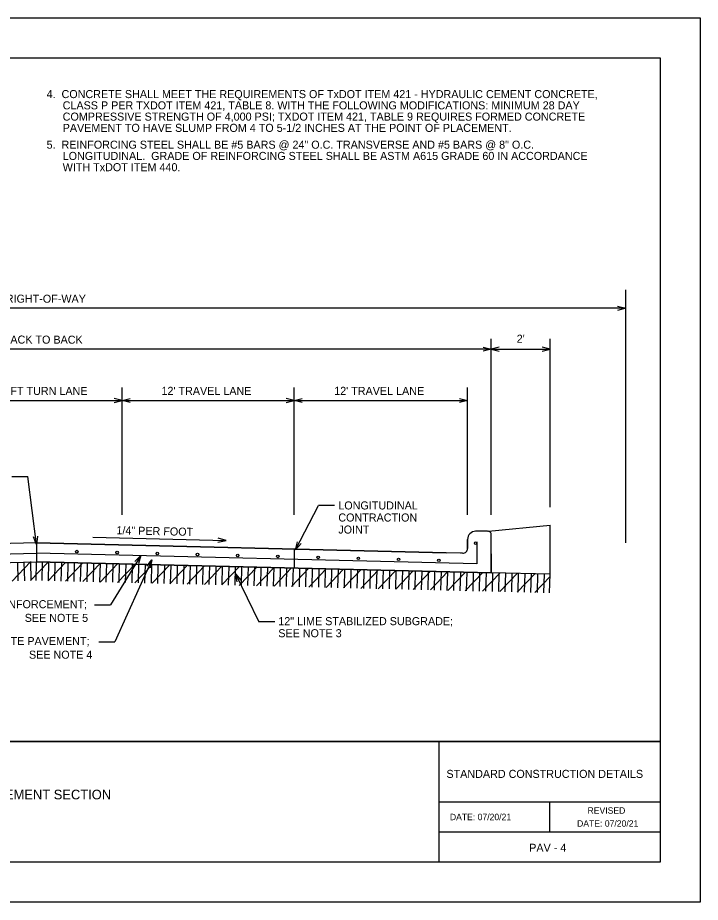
# Model space of a CAD drawing. Extents: x 2082830.5 to 2082847.5, y 13331283.2 to 13331294.2.
# Drawn here: x 2082839.06 to 2082847.54, y 13331283.21 to 13331294.21 of the extents above; entities that cross this region are included whole.
import ezdxf

# ---------------------------------------------------------------- set-up
doc = ezdxf.new("R2010")
doc.units = 0
for name, color, linetype in [('Detail', 7, 'Continuous'), ('Detail Label', 7, 'Continuous'), ('Non-Print', 7, 'Continuous'), ('Sheet Title Block', 7, 'Continuous')]:
    doc.layers.add(name, color=color, linetype=linetype)

msp = doc.modelspace()

# ---------------------------------------------------------------- linework, layer by layer
at = {"layer": 'Detail'}
for p, q in [((2082844.91, 13331287.825), (2082845.677, 13331287.9)), ((2082845.677, 13331287.292), (2082845.677, 13331287.9)), ((2082844.89, 13331287.824), (2082844.751, 13331287.824)), ((2082844.89, 13331287.824), (2082844.751, 13331287.824)), ((2082844.943, 13331287.543), (2082844.943, 13331287.786)), ((2082844.943, 13331287.543), (2082844.943, 13331287.786)), ((2082839.293, 13331287.679), (2082834.202, 13331287.557)), ((2082839.293, 13331287.679), (2082834.202, 13331287.557)), ((2082844.385, 13331287.557), (2082839.293, 13331287.679)), ((2082839.293, 13331287.679), (2082844.385, 13331287.557)), ((2082844.651, 13331287.612), (2082844.651, 13331287.724)), ((2082844.651, 13331287.724), (2082844.651, 13331287.612)), ((2082844.766, 13331287.694), (2082844.765, 13331287.421)), ((2082833.822, 13331287.421), (2082839.293, 13331287.553)), ((2082844.765, 13331287.421), (2082839.293, 13331287.553)), ((2082844.589, 13331287.552), (2082844.385, 13331287.557)), ((2082844.589, 13331287.552), (2082844.385, 13331287.557)), ((2082844.943, 13331287.543), (2082844.943, 13331287.31)), ((2082844.943, 13331287.31), (2082844.943, 13331287.543)), ((2082833.643, 13331287.31), (2082839.293, 13331287.446)), ((2082833.643, 13331287.31), (2082839.293, 13331287.446)), ((2082838.99, 13331287.205), (2082839.218, 13331287.444)), ((2082839.066, 13331287.207), (2082839.06, 13331287.44)), ((2082839.146, 13331287.209), (2082839.14, 13331287.442)), ((2082839.216, 13331287.211), (2082839.437, 13331287.442)), ((2082839.226, 13331287.211), (2082839.22, 13331287.448)), ((2082839.288, 13331287.213), (2082839.293, 13331287.446)), ((2082839.293, 13331287.446), (2082844.943, 13331287.31)), ((2082844.943, 13331287.31), (2082839.293, 13331287.446)), ((2082839.361, 13331287.211), (2082839.366, 13331287.444)), ((2082839.436, 13331287.209), (2082839.653, 13331287.437)), ((2082839.441, 13331287.209), (2082839.446, 13331287.442)), ((2082839.521, 13331287.207), (2082839.526, 13331287.44)), ((2082839.601, 13331287.205), (2082839.606, 13331287.438)), ((2082839.652, 13331287.204), (2082839.869, 13331287.432)), ((2082839.681, 13331287.203), (2082839.686, 13331287.437)), ((2082839.761, 13331287.201), (2082839.766, 13331287.435)), ((2082839.841, 13331287.199), (2082839.846, 13331287.433)), ((2082839.868, 13331287.199), (2082840.086, 13331287.427)), ((2082839.921, 13331287.197), (2082839.926, 13331287.431)), ((2082840.001, 13331287.195), (2082840.006, 13331287.429)), ((2082840.08, 13331287.193), (2082840.086, 13331287.427)), ((2082840.084, 13331287.193), (2082840.302, 13331287.422)), ((2082840.16, 13331287.192), (2082840.166, 13331287.425)), ((2082840.24, 13331287.19), (2082840.246, 13331287.423)), ((2082840.32, 13331287.188), (2082840.326, 13331287.421)), ((2082840.3, 13331287.188), (2082840.518, 13331287.416)), ((2082840.4, 13331287.186), (2082840.406, 13331287.419)), ((2082840.48, 13331287.184), (2082840.486, 13331287.417)), ((2082840.516, 13331287.183), (2082840.734, 13331287.411)), ((2082840.56, 13331287.182), (2082840.566, 13331287.415)), ((2082840.64, 13331287.18), (2082840.646, 13331287.413)), ((2082840.72, 13331287.178), (2082840.726, 13331287.411)), ((2082840.732, 13331287.178), (2082840.95, 13331287.406)), ((2082840.8, 13331287.176), (2082840.806, 13331287.41)), ((2082840.88, 13331287.174), (2082840.886, 13331287.408)), ((2082840.948, 13331287.173), (2082841.166, 13331287.401)), ((2082840.96, 13331287.172), (2082840.966, 13331287.406)), ((2082841.04, 13331287.17), (2082841.046, 13331287.404)), ((2082841.12, 13331287.168), (2082841.126, 13331287.402)), ((2082841.164, 13331287.167), (2082841.382, 13331287.396)), ((2082841.2, 13331287.166), (2082841.206, 13331287.4)), ((2082841.28, 13331287.165), (2082841.286, 13331287.398)), ((2082841.36, 13331287.163), (2082841.366, 13331287.396)), ((2082841.38, 13331287.162), (2082841.598, 13331287.39)), ((2082841.44, 13331287.161), (2082841.446, 13331287.394)), ((2082841.52, 13331287.159), (2082841.526, 13331287.392)), ((2082841.596, 13331287.157), (2082841.814, 13331287.385)), ((2082841.6, 13331287.157), (2082841.606, 13331287.39)), ((2082841.68, 13331287.155), (2082841.686, 13331287.388)), ((2082841.76, 13331287.153), (2082841.766, 13331287.386)), ((2082841.812, 13331287.152), (2082842.03, 13331287.38)), ((2082841.84, 13331287.151), (2082841.846, 13331287.384)), ((2082841.92, 13331287.149), (2082841.926, 13331287.383)), ((2082842, 13331287.147), (2082842.006, 13331287.381)), ((2082842.029, 13331287.147), (2082842.246, 13331287.375)), ((2082842.08, 13331287.145), (2082842.086, 13331287.379)), ((2082842.16, 13331287.143), (2082842.166, 13331287.377)), ((2082842.24, 13331287.141), (2082842.245, 13331287.375)), ((2082842.245, 13331287.141), (2082842.462, 13331287.37)), ((2082842.32, 13331287.14), (2082842.325, 13331287.373)), ((2082842.4, 13331287.138), (2082842.405, 13331287.371)), ((2082842.461, 13331287.136), (2082842.678, 13331287.364)), ((2082842.48, 13331287.136), (2082842.485, 13331287.369)), ((2082842.56, 13331287.134), (2082842.565, 13331287.367)), ((2082842.64, 13331287.132), (2082842.645, 13331287.365)), ((2082842.677, 13331287.131), (2082842.894, 13331287.359)), ((2082842.72, 13331287.13), (2082842.725, 13331287.363)), ((2082842.8, 13331287.128), (2082842.805, 13331287.361)), ((2082842.88, 13331287.126), (2082842.885, 13331287.359)), ((2082842.893, 13331287.126), (2082843.11, 13331287.354)), ((2082842.96, 13331287.124), (2082842.965, 13331287.358)), ((2082843.04, 13331287.122), (2082843.045, 13331287.356)), ((2082843.109, 13331287.121), (2082843.326, 13331287.349)), ((2082843.12, 13331287.12), (2082843.125, 13331287.354)), ((2082843.2, 13331287.118), (2082843.205, 13331287.352)), ((2082843.28, 13331287.116), (2082843.285, 13331287.35)), ((2082843.325, 13331287.115), (2082843.542, 13331287.344)), ((2082843.36, 13331287.114), (2082843.365, 13331287.348)), ((2082843.44, 13331287.113), (2082843.445, 13331287.346)), ((2082843.519, 13331287.111), (2082843.525, 13331287.344)), ((2082843.541, 13331287.11), (2082843.758, 13331287.338)), ((2082843.599, 13331287.109), (2082843.605, 13331287.342)), ((2082843.679, 13331287.107), (2082843.685, 13331287.34)), ((2082843.757, 13331287.105), (2082843.975, 13331287.333)), ((2082843.759, 13331287.105), (2082843.765, 13331287.338)), ((2082843.839, 13331287.103), (2082843.845, 13331287.336)), ((2082843.919, 13331287.101), (2082843.925, 13331287.334)), ((2082843.973, 13331287.1), (2082844.191, 13331287.328)), ((2082843.999, 13331287.099), (2082844.005, 13331287.332)), ((2082844.079, 13331287.097), (2082844.085, 13331287.331)), ((2082844.159, 13331287.095), (2082844.165, 13331287.329)), ((2082844.189, 13331287.095), (2082844.407, 13331287.323)), ((2082844.239, 13331287.093), (2082844.245, 13331287.327)), ((2082844.319, 13331287.091), (2082844.325, 13331287.325)), ((2082844.399, 13331287.089), (2082844.405, 13331287.323)), ((2082844.405, 13331287.089), (2082844.623, 13331287.318)), ((2082844.479, 13331287.088), (2082844.485, 13331287.321)), ((2082844.559, 13331287.086), (2082844.565, 13331287.319)), ((2082844.621, 13331287.084), (2082844.839, 13331287.312)), ((2082844.639, 13331287.084), (2082844.645, 13331287.317)), ((2082844.719, 13331287.082), (2082844.725, 13331287.315)), ((2082844.799, 13331287.08), (2082844.805, 13331287.313)), ((2082844.879, 13331287.078), (2082844.885, 13331287.311)), ((2082844.837, 13331287.079), (2082845.055, 13331287.307)), ((2082845.677, 13331287.292), (2082844.943, 13331287.31)), ((2082844.959, 13331287.076), (2082844.965, 13331287.309)), ((2082845.039, 13331287.074), (2082845.045, 13331287.307)), ((2082845.053, 13331287.074), (2082845.271, 13331287.302)), ((2082845.119, 13331287.072), (2082845.125, 13331287.306)), ((2082845.199, 13331287.07), (2082845.205, 13331287.304)), ((2082845.269, 13331287.068), (2082845.487, 13331287.297)), ((2082845.279, 13331287.068), (2082845.285, 13331287.302)), ((2082845.359, 13331287.066), (2082845.365, 13331287.3)), ((2082845.439, 13331287.064), (2082845.445, 13331287.298)), ((2082845.485, 13331287.063), (2082845.676, 13331287.263)), ((2082845.519, 13331287.062), (2082845.525, 13331287.296)), ((2082845.599, 13331287.061), (2082845.605, 13331287.294)), ((2082845.671, 13331287.059), (2082845.677, 13331287.292))]:
    msp.add_line(p, q, dxfattribs=at)
for centre in [(2082839.794, 13331287.572), (2082840.294, 13331287.56), (2082840.794, 13331287.548), (2082841.294, 13331287.536), (2082841.793, 13331287.524), (2082842.293, 13331287.512), (2082842.793, 13331287.5), (2082843.293, 13331287.488), (2082843.793, 13331287.476), (2082844.293, 13331287.464)]:
    msp.add_circle(centre, 0.0159, dxfattribs=at)
for centre, radius, start, end in [((2082844.751, 13331287.724), 0.1, 90, 180), ((2082844.751, 13331287.724), 0.1, 90, 180), ((2082844.903, 13331287.786), 0.04, 0, 109.7338), ((2082844.903, 13331287.786), 0.04, 0, 109.7338), ((2082844.591, 13331287.612), 0.06, 268.6155, 0), ((2082844.591, 13331287.612), 0.06, 268.6155, 0)]:
    msp.add_arc(centre, radius, start, end, dxfattribs=at)
msp.add_ellipse((2082844.751, 13331287.678), major_axis=(0, 0.0163), ratio=0.750017, dxfattribs=at)
msp.add_ellipse((2082844.751, 13331287.678), major_axis=(0, 0.0163), ratio=0.750017, dxfattribs=at)
at = {"layer": 'Detail Label'}
for p, q in [((2082846.616, 13331287.679), (2082846.616, 13331290.828)), ((2082846.616, 13331290.597), (2082831.97, 13331290.597)), ((2082844.943, 13331288.03), (2082844.943, 13331290.219)), ((2082845.677, 13331288.123), (2082845.677, 13331290.219)), ((2082844.943, 13331290.088), (2082833.643, 13331290.088)), ((2082844.943, 13331290.088), (2082845.677, 13331290.088)), ((2082840.356, 13331288.03), (2082840.356, 13331289.611)), ((2082842.496, 13331288.03), (2082842.496, 13331289.611)), ((2082844.651, 13331288.03), (2082844.651, 13331289.611)), ((2082838.216, 13331289.45), (2082840.356, 13331289.45)), ((2082840.356, 13331289.45), (2082842.496, 13331289.45)), ((2082842.496, 13331289.45), (2082844.651, 13331289.45)), ((2082838.986, 13331288.505), (2082839.186, 13331288.505)), ((2082839.292, 13331287.659), (2082839.186, 13331288.505)), ((2082842.513, 13331287.594), (2082842.798, 13331288.146)), ((2082842.998, 13331288.146), (2082842.798, 13331288.146)), ((2082839.994, 13331287.751), (2082841.648, 13331287.712)), ((2082839.293, 13331287.679), (2082839.293, 13331287.446)), ((2082842.496, 13331287.602), (2082842.496, 13331287.369)), ((2082844.571, 13331287.549), (2082844.569, 13331287.552)), ((2082840.59, 13331287.522), (2082840.213, 13331286.909)), ((2082840.726, 13331287.47), (2082840.266, 13331286.451)), ((2082841.765, 13331287.297), (2082842.055, 13331286.698)), ((2082840.013, 13331286.909), (2082840.213, 13331286.909)), ((2082842.255, 13331286.698), (2082842.055, 13331286.698)), ((2082840.066, 13331286.451), (2082840.266, 13331286.451))]:
    msp.add_line(p, q, dxfattribs=at)
for points in [[(2082846.516, 13331290.622), (2082846.616, 13331290.597), (2082846.516, 13331290.572)], [(2082844.843, 13331290.113), (2082844.943, 13331290.088), (2082844.843, 13331290.063)], [(2082845.043, 13331290.113), (2082844.943, 13331290.088), (2082845.043, 13331290.063)], [(2082845.577, 13331290.063), (2082845.677, 13331290.088), (2082845.577, 13331290.113)], [(2082840.256, 13331289.425), (2082840.356, 13331289.45), (2082840.256, 13331289.475)], [(2082840.456, 13331289.425), (2082840.356, 13331289.45), (2082840.456, 13331289.475)], [(2082842.396, 13331289.425), (2082842.496, 13331289.45), (2082842.396, 13331289.475)], [(2082842.596, 13331289.425), (2082842.496, 13331289.45), (2082842.596, 13331289.475)], [(2082844.551, 13331289.475), (2082844.651, 13331289.45), (2082844.551, 13331289.425)], [(2082839.305, 13331287.762), (2082839.292, 13331287.659), (2082839.255, 13331287.755)], [(2082841.547, 13331287.689), (2082841.648, 13331287.712), (2082841.549, 13331287.739)], [(2082842.581, 13331287.672), (2082842.513, 13331287.594), (2082842.537, 13331287.695)], [(2082840.516, 13331287.449), (2082840.59, 13331287.522), (2082840.559, 13331287.423)], [(2082840.662, 13331287.39), (2082840.726, 13331287.47), (2082840.707, 13331287.369)], [(2082841.786, 13331287.196), (2082841.765, 13331287.297), (2082841.831, 13331287.218)]]:
    msp.add_lwpolyline(points, dxfattribs=at)
at = {"layer": 'Non-Print'}
msp.add_lwpolyline([(2082830.543, 13331294.211), (2082847.543, 13331294.211), (2082847.543, 13331283.211), (2082830.543, 13331283.211)], close=True, dxfattribs=at)
at = {"layer": 'Sheet Title Block'}
for p, q in [((2082844.293, 13331285.211), (2082844.293, 13331283.711)), ((2082844.293, 13331284.461), (2082847.043, 13331284.461)), ((2082845.668, 13331284.461), (2082845.668, 13331284.086)), ((2082844.293, 13331284.086), (2082847.043, 13331284.086))]:
    msp.add_line(p, q, dxfattribs=at)
for points in [[(2082831.543, 13331293.711), (2082847.043, 13331293.711), (2082847.043, 13331285.211), (2082831.543, 13331285.211)], [(2082831.543, 13331285.211), (2082847.043, 13331285.211), (2082847.043, 13331283.711), (2082831.543, 13331283.711)]]:
    msp.add_lwpolyline(points, close=True, dxfattribs=at)

# ---------------------------------------------------------------- texts
at = {"layer": 'Detail Label'}
for s, p in [('4.  CONCRETE SHALL MEET THE REQUIREMENTS OF TxDOT ITEM 421 - HYDRAULIC CEMENT CONCRETE, ', (2082839.418, 13331293.211)), ('CLASS P PER TXDOT ITEM 421, TABLE 8. WITH THE FOLLOWING MODIFICATIONS: MINIMUM 28 DAY ', (2082839.618, 13331293.071)), ('COMPRESSIVE STRENGTH OF 4,000 PSI; TXDOT ITEM 421, TABLE 9 REQUIRES FORMED CONCRETE ', (2082839.618, 13331292.931)), ('PAVEMENT TO HAVE SLUMP FROM 4 TO 5-1/2 INCHES AT THE POINT OF PLACEMENT. ', (2082839.618, 13331292.791)), ('5.  REINFORCING STEEL SHALL BE #5 BARS @ 24" O.C. TRANSVERSE AND #5 BARS @ 8" O.C. ', (2082839.418, 13331292.582)), ('LONGITUDINAL.  GRADE OF REINFORCING STEEL SHALL BE ASTM A615 GRADE 60 IN ACCORDANCE ', (2082839.618, 13331292.442)), ('WITH TxDOT ITEM 440.', (2082839.618, 13331292.302)), ('LONGITUDINAL ', (2082843.044, 13331288.096)), ('CONTRACTION ', (2082843.044, 13331287.946)), ('JOINT', (2082843.044, 13331287.796)), ('REINFORCEMENT;', (2082838.718, 13331286.868)), ('SEE NOTE 5', (2082839.146, 13331286.698)), ('12" LIME STABILIZED SUBGRADE;', (2082842.298, 13331286.657)), ('SEE NOTE 3', (2082842.298, 13331286.507)), ('8" CONCRETE PAVEMENT;', (2082838.232, 13331286.41)), ('SEE NOTE 4', (2082839.199, 13331286.24))]:
    msp.add_text(s, height=0.1, dxfattribs=at).set_placement(p)
for s, rotation, p in [("100' RIGHT-OF-WAY", 359.9028, (2082838.625, 13331290.668)), ("61' BACK TO BACK", 359.9028, (2082838.667, 13331290.159)), ("2'", 359.9028, (2082845.261, 13331290.169)), ("12' LEFT TURN LANE", 359.9028, (2082838.593, 13331289.521)), ("12' TRAVEL LANE", 359.9028, (2082840.846, 13331289.521)), ("12' TRAVEL LANE", 359.9028, (2082842.993, 13331289.521)), (' 1/4" PER FOOT', 358.7196, (2082840.248, 13331287.789))]:
    msp.add_text(s, height=0.1, rotation=rotation, dxfattribs=at).set_placement(p)
at = {"layer": 'Sheet Title Block'}
for s, height, p in [('STANDARD CONSTRUCTION DETAILS', 0.1, (2082844.388, 13331284.758)), ('TYPICAL CONCRETE PAVEMENT SECTION ', 0.12, (2082836.921, 13331284.491)), ('REVISED', 0.08, (2082846.142, 13331284.312)), ('DATE: 07/20/21', 0.08, (2082844.431, 13331284.232)), (' DATE: 07/20/21', 0.08, (2082845.982, 13331284.151)), ('PAV - 4', 0.1, (2082845.417, 13331283.839))]:
    msp.add_text(s, height=height, dxfattribs=at).set_placement(p)

doc.saveas('drawing.dxf')
